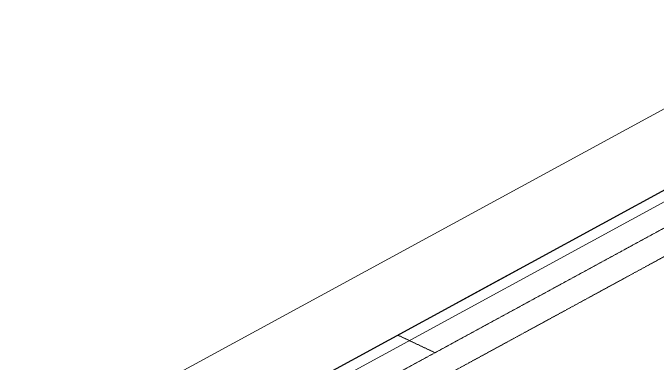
# Model space of a CAD drawing. Header units: inches. Extents: x 27328 to 121296, y -4075 to 4147.
# Drawn here: x 27328 to 31354, y 1959 to 4147 of the extents above; entities that cross this region are included whole.
import ezdxf

# ---------------------------------------------------------------- set-up
doc = ezdxf.new("R2010")
doc.units = ezdxf.units.IN
doc.header["$MEASUREMENT"] = 0
doc.linetypes.add('Center 1_4_', pattern=[0.53125, 0.25, -0.09375, 0.09375, -0.09375])
doc.linetypes.add('Hidden', pattern=[0.28125, 0.1875, -0.09375])
for name, color, linetype, lineweight in [('A-PROP-SBCK', 71, 'Hidden', 15), ('C-TOPO', 7, 'Continuous', 9), ('G-ANNO-SYMB', 111, 'Continuous', 9), ('PROP', 3, 'Center 1_4_', 9)]:
    doc.layers.add(name, color=color, linetype=linetype, lineweight=lineweight)

msp = doc.modelspace()

# ---------------------------------------------------------------- linework, layer by layer
at = {"layer": 'A-PROP-SBCK'}
msp.add_line((28813.5, 1218.3), (32388.8, 3164), dxfattribs=at)
at = {"layer": 'C-TOPO', "lineweight": 25}
msp.add_line((32497.6, 3638.6), (27328.5, 825.6), dxfattribs=at)
at = {"layer": 'C-TOPO'}
for p, q in [((31087.2, 2871.8), (32496.9, 3638.9)), ((31087.2, 2871.8), (30318.5, 2453.4)), ((27327.8, 825.9), (30318.5, 2453.4))]:
    msp.add_line(p, q, dxfattribs=at)
at = {"layer": 'G-ANNO-SYMB'}
for p, q in [((32496.9, 4147.3), (27327.8, 1334.3)), ((32496.9, 3565.2), (27327.8, 752.2))]:
    msp.add_line(p, q, dxfattribs=at)
at = {"layer": 'PROP'}
for p, q in [((28351.5, 1145.5), (32458.8, 3380.6)), ((29965.8, 2024), (29732.2, 2134.4))]:
    msp.add_line(p, q, dxfattribs=at)

doc.saveas('drawing.dxf')
